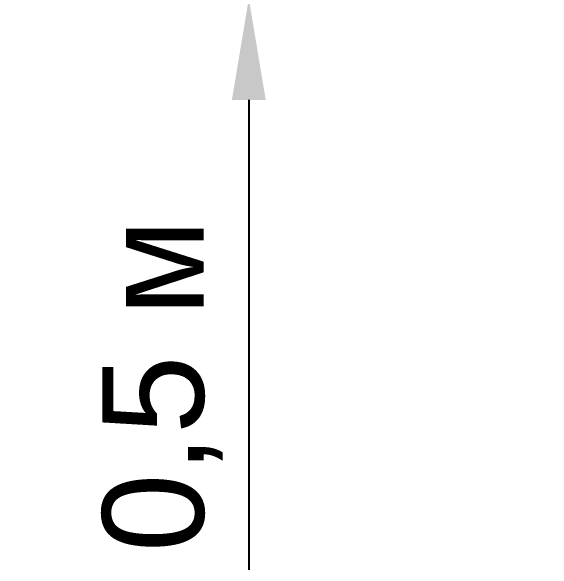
# Model space of a CAD drawing. Header units: millimetres. Extents: x -21688 to -18796, y 95545 to 95804.
# Drawn here: x -21546.62 to -21533.28, y 95547.09 to 95560.87 of the extents above; entities that cross this region are included whole.
import ezdxf

# ---------------------------------------------------------------- set-up
doc = ezdxf.new("R2010")
doc.units = ezdxf.units.MM
doc.styles.get("Standard").update_dxf_attribs({"font": 'ARIAL.TTF'})
doc.dimstyles.new('ISO-25', dxfattribs={"dimtxt": 2.5, "dimasz": 2.5, "dimexe": 1.25, "dimexo": 0.625, "dimtad": 1, "dimtxsty": 'Standard', "dimcen": 2.5, "dimadec": 0, "dimazin": 0, "dimtfac": 1, "dimtmove": 0, "dimatfit": 3, "dimfxl": 0, "dimarcsym": 0})

# ---------------------------------------------------------------- blocks, each defined once
blk = doc.blocks.new('*D11')
at = {"color": 0, "lineweight": -2, "transparency": 16777216}
for p, q in [((-21540.769, 95568.679), (-21540.769, 95571.179)), ((-21533.902, 95566.179), (-21542.019, 95566.179)), ((-21540.769, 95566.179), (-21540.769, 95561.179)), ((-21533.902, 95561.179), (-21542.019, 95561.179)), ((-21540.769, 95558.679), (-21540.769, 95547.087))]:
    blk.add_line(p, q, dxfattribs=at)
at = {"color": 0, "transparency": 16777216}
for points in [[(-21541.185, 95568.679), (-21540.352, 95568.679), (-21540.769, 95566.179)], [(-21541.185, 95558.679), (-21540.352, 95558.679), (-21540.769, 95561.179)]]:
    blk.add_solid(points, dxfattribs=at)
at = {"layer": 'Defpoints', "color": 0, "transparency": 16777216}
for p in [(-21533.277, 95566.179), (-21540.769, 95561.179), (-21533.277, 95561.179)]:
    blk.add_point(p, dxfattribs=at)
at = {"color": 0, "transparency": 16777216, "insert": (-21542.896, 95551.633), "char_height": 2.5, "attachment_point": 5, "rotation": 90}
blk.add_mtext('0,5 м', dxfattribs=at)

msp = doc.modelspace()

# ---------------------------------------------------------------- dimensions: what is measured, and where the dimension line sits
dim = msp.add_linear_dim(base=(-21540.7687, 95561.1794), p1=(-21533.2774, 95566.1794), p2=(-21533.2774, 95561.1794), angle=90, dimstyle='ISO-25', override={"dimlfac": 0.1, "dimpost": ' м'})
dim.commit()
dim.dimension.update_dxf_attribs({"geometry": '*D11', "text_midpoint": (-21542.896, 95551.633)})

doc.saveas('drawing.dxf')
